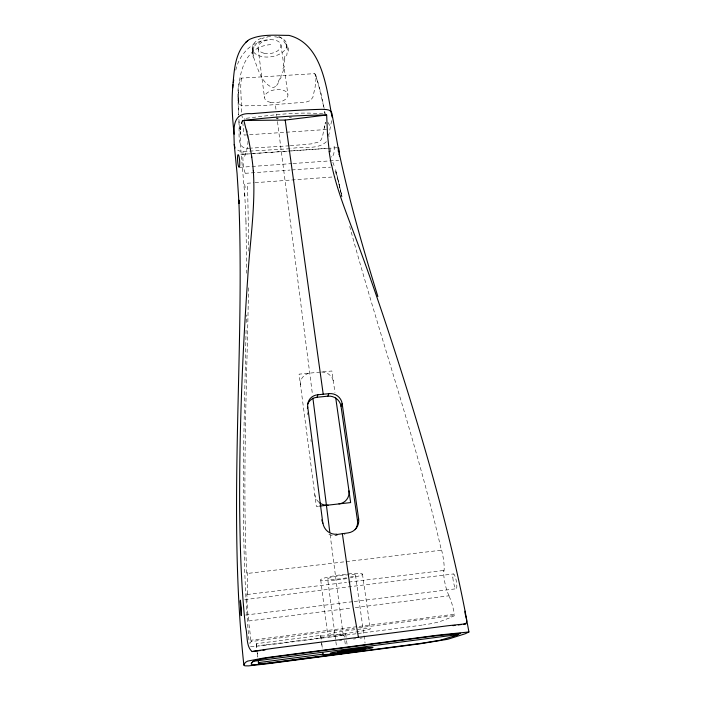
<?xml version="1.0" encoding="UTF-8"?>
<svg xmlns="http://www.w3.org/2000/svg" width="701" height="701" viewBox="0 0 701 701"><rect width="100%" height="100%" fill="white"/><g stroke="black" fill="none" stroke-linecap="round" stroke-linejoin="round"><path stroke-width="0.53" stroke-dasharray="3.5 2.63" d="M248.837 251.072L247.532 183.241L254.007 182.768M248.522 287.778C246.918 383.018 242.406 478.301 246.734 573.532L345.199 561.72M238.34 91.98L238.936 103.17L240.469 105.062L243.229 105.886L266.993 105.246L306.065 102.074L310.412 100.576L312.865 97.273L315.1 87.178L316.133 77.574L315.722 74.972L314.74 73.631L241.442 78.1C234.809 88.563 239.891 103.187 238.217 114.806M246.069 330.127C244.036 434.287 239.935 538.745 249.162 642.703M246.217 322.556L246.366 314.977M252.798 52.102L253.061 49.946M238.077 101.119L238.252 95.222M287.349 50.095L286.63 45.802A17.551 11.234 20.9 0 0 285.964 44.294M240.338 131.49L240.224 142.417L244.842 195.965L244.719 193.178L246.077 223.768M240.452 129.685C239.987 124.743 243.641 120.625 241.976 115.796M346.101 637.297L345.646 633.897A28.671 1.717 -7.8 0 1 320.716 635.395L256.461 643.649L256.619 645.025L258.66 645.455M287.112 52.864L286.691 55.905M241.442 78.1L240.907 83.472A162.86 137.659 15.6 0 0 240.697 87.774L241.81 114.175M325.15 123.998L325.36 122.561M290.31 145.738L311.305 143.889L318.894 141.961L321.119 139.814L322.451 136.783L325.404 122.263M331.626 120.677L328.909 134.557M324.44 128.09L324.852 125.794M252.886 50.849L254.042 47.247M284.247 67.226L284.44 66.49M283.642 69.425L281.811 75.156M235.773 70.153C239.321 54.012 252.833 39.738 270.095 39.72M281.154 76.935L280.304 79.02M249.749 643.614L251.203 641.564L354.373 628.35M242.564 120.598L241.004 124.831L240.224 133.786L238.594 115.875M254.691 46.029L257.346 42.472M328.927 534.302A12.452 12.127 57.7 0 0 335.858 535.538L335.963 535.38M326.351 141.698C317.387 150.391 302.105 145.861 290.968 148.665M275.589 86.398L273.758 87.432A4.048 3.838 21.3 0 1 272.812 87.607C261.096 83.296 257.758 67.962 253.622 57.456M265.732 644.824L269.105 644.438A84.497 5.284 -7.6 0 0 272.978 643.965L344.033 634.922L345.646 633.897M261.841 38.835L263.865 37.836A7.939 7.553 -80 0 1 264.286 37.688M244.053 119.24L245.017 118.732M251.203 641.564L251.089 640.232L454.809 614.172L455.045 615.452L449.972 617.739M449.341 618.002L440.088 621.55A74.14 4.372 -7.8 0 1 438.502 622.032L432.517 623.417A13.126 0.754 -8 0 1 429.731 623.916L423.465 624.889M246.191 118.294C271.734 115.104 298.381 111.336 323.95 113.974M266.529 37.223L267.186 37.127M422.168 625.073L419.61 625.432A63.029 3.785 -8 0 1 417.743 625.695A84.935 5.205 -8 0 1 414.545 626.133L358.062 633.511M359.981 638.225L362.163 637.919M355.994 633.783L271.147 644.596M358.614 627.807L455.045 615.452M248.759 620.963L350.106 608.231M355.319 607.574L449.052 595.797M270.761 44.619C236.964 46.949 237.288 90.035 238.515 114.868M245.595 615.057L353.102 601.633M354.189 601.502L456.263 588.752M339.503 640.758L341.659 640.495M353.523 639.023L355.652 638.769M247.05 594.536L346.557 582.347M348.599 582.102L443.742 570.448M244.719 599.627L453.424 573.953M346.206 561.597L441.376 550.189C416.359 440.736 379.127 334.666 349.694 226.423M335.858 535.538L337.269 535.38M344.314 534.556L345.023 534.469M318.499 506.21L316.353 506.455L299.09 374.159L331.888 370.987L334.964 392.56M264.812 644.929L262.349 645.192A8.605 0.508 -7.5 0 1 258.494 645.481M255.085 182.689L335.017 176.81M289.241 145.817L251.142 148.113M289.907 148.743L245.499 151.363L239.321 150.978L235.58 149.006M239.821 167.329L291.949 163.596M293.036 163.517L338.644 160.257M245.192 173.322L289.96 170.08M291.809 169.949L330.574 167.145M243.773 154.185L249.241 153.808M251.063 153.677L327.271 148.34M240.837 154.457L251.747 153.694M252.833 153.615L289.934 151.022M291.029 150.943L337.952 147.657M326.464 129.51L244.123 135.083L242.853 123.332M276.229 118.416L278.402 118.267M289.276 117.549L291.45 117.409M250.073 148.13C233.792 151.083 241.284 128.607 238.331 119.853M274.661 36.794L276.378 36.978A7.921 6.975 73.2 0 1 276.877 37.083L278.542 37.696M250.572 646.287L254.086 646.383A13.389 0.78 -7.5 0 0 256.443 646.226L265.451 645.279A76.987 4.758 -7.6 0 0 271.147 644.596M283.782 41.438L285.912 44.303M314.74 73.631L317.062 79.853A173.962 148.831 -0.5 0 1 318.07 82.963L323.818 107.2M286.174 44.794L287.34 48.833L286.648 43.874M315.853 75.349L321.365 94.521L324.519 110.267M341.518 194.808L341.948 196.552M341.299 193.94L337.172 176.652M335.604 169.563L341.922 196.385L335.937 170.983M253.324 56.15L253.122 55.169M324.694 111.284L325.571 116.366M328.646 134.496L329.006 136.625M324.642 112.002L324.905 113.597M362.461 574.101L370.286 628.797M280.935 44.829L287.883 94.276M355.495 575.092L365.055 643.071M346.566 640.705L347.179 645.262M344.033 634.922L344.331 637.165M344.778 640.53L345.383 645.025M343.245 635.421L330.101 534.486M307.318 412.696L307.581 414.668M310.867 439.615L311.13 441.63M321.356 519.283L321.636 521.413M350.149 577.125A14.073 1.542 -7.8 0 0 348.082 574.794A14.073 1.542 -7.8 0 0 327.656 578.824L335.726 640.53M335.867 641.608L336.576 647.014M258.117 48.658L264.505 97.535M277.482 121.536L312.515 394.926M320.725 580.042L327.7 634.615M276.842 116.515L277.158 119.004M320.716 635.395L321.312 640.066M321.75 643.579L322.346 648.276M320.699 635.719L322.267 648.153M276.536 114.07L276.737 115.7M275.949 109.303L275.397 104.721M242.528 120.642L242.748 122.438M252.956 54.1L252.421 49.613L252.868 53.372M256.461 643.649L257.083 649.547M257.451 653.104L257.828 656.662M256.321 644.201L256.873 649.424M256.978 650.475L257.661 657.109M245.955 221.008L246.708 273.259M278.306 36.899A17.367 10.305 -7.7 0 1 282.293 52.435A17.367 10.305 -7.7 0 1 255.585 53.942A17.367 10.305 -7.7 0 1 262.244 37.81M321.557 372.012A11.382 10.822 19.1 0 1 333.422 381.747M300.501 384.98A11.391 10.857 17.2 0 1 310.315 373.072M318.999 502.328A11.917 11.645 45.3 0 1 314.819 494.678M346.899 578.57A21.109 2.322 -7.8 0 1 321.058 579.324A21.109 2.322 -7.8 0 1 354.347 573.453A21.109 2.322 -7.8 0 1 350.78 577.887M346.46 577.852A14.073 1.542 -7.8 0 1 327.656 578.824M246.34 129.019A18.366 6.966 -81.9 0 1 244.5 156.551M245.184 172.875A12.758 2.05 86.7 0 1 243.194 163.464A12.758 2.05 86.7 0 1 243.142 151.004M244.596 184.153A18.62 1.674 81.8 0 1 245.394 188.771M247.164 572.165A22.458 1.507 88 0 1 247.19 596.726M248.741 620.455A15.457 0.99 86.2 0 1 247.339 607.022A15.457 0.99 86.2 0 1 246.945 593.572M248.986 624.538A23.229 0.911 84.3 0 1 250.888 640.583M449.087 596.341A22.686 4.188 80 0 1 454.441 614.348M449.026 595.552A15.098 2.909 78.5 0 1 443.68 570.29M441.595 550.005A21.95 4.784 77.3 0 1 444.013 571.21M335.096 171.035A18.384 1.455 74.8 0 1 337.242 177.379M334.079 165.532A12.618 1.691 78.9 0 1 332.887 162.299M331.538 157.12A12.618 1.691 78.9 0 1 331.398 156.498M330.557 152.091A12.618 1.691 78.9 0 1 329.82 146.211M334.149 146.229A18.2 4.355 79.2 0 1 331.915 156.209M327.954 122.412A18.2 4.355 79.2 0 1 330.092 126.811M338.504 154.711A6.291 0.456 86.3 0 1 338.452 153.992M253.289 57.421A17.937 7.737 71.2 0 1 252.982 56.054M253.254 55.23A8.719 2.918 72.9 0 1 252.903 52.233M252.378 50.06A17.525 11.619 -24.9 0 1 253.727 45.942M258.555 43.199A17.875 13.161 -23 0 1 262.726 40.001M267.116 36.916A16.868 6.554 -5.6 0 1 270.858 36.583M279.261 36.671A17.805 15.834 -21.3 0 1 284.326 41.087M288.207 47.808A8.552 2.173 -75.6 0 1 288.356 51.138M284.895 56.15A27.602 6.808 -79.5 0 1 284.404 58.91M284.834 58.998A43.094 14.292 -79.3 0 1 283.344 65.552M283.572 66.761A62.389 29.197 -81 0 1 282.976 68.908M281.39 74.893A66.981 50.744 87.8 0 1 280.742 76.654M279.638 78.661A41.35 36.899 69.2 0 1 278.174 81.912M278.393 82.587A16.325 15.264 53.7 0 1 275.703 86.512M264.058 53.241A11.575 6.87 -7.7 0 0 281.013 45.469A11.575 6.87 -7.7 0 0 263.453 41.324A11.575 6.87 -7.7 0 0 264.058 53.241M337.426 634.405A21.494 1.288 -7.8 0 0 370.277 628.911A21.494 1.288 -7.8 0 0 339.302 631.899A21.494 1.288 -7.8 0 0 337.426 634.405M452.864 577.782A7.536 1.498 79.5 0 0 456.193 588.77A7.536 1.498 79.5 0 0 455.457 577.51A7.536 1.498 79.5 0 0 452.864 577.782M270.604 102.39A11.812 6.475 -7.7 0 0 287.962 94.872A11.812 6.475 -7.7 0 0 270.122 91.148A11.812 6.475 -7.7 0 0 270.604 102.39"/><path stroke-width="1.05" d="M338.285 148.603L331.88 113.168C330.688 108.865 325.098 109.593 321.663 109.33C298.223 109.908 274.81 111.731 251.449 113.702C230.971 112.16 233.994 129.299 234.23 144.529L237.078 173.585L238.997 203.474L238.831 200.171C244.886 355.074 227.334 510.433 243.843 665.03L244.859 665.836L248.513 665.88L268.737 663.602L419.995 643.79L447.729 639.277L465.21 633.765L468.925 631.969L465.087 611.193C450.857 538.219 430.729 466.524 408.876 395.513C393.191 345.172 376.866 295.007 358.5 245.578C348.861 219.01 337.602 192.836 331.669 165.103M332.046 116.979C326.666 89.369 322.626 43.821 288.952 35.383C275.8 35.418 261.377 33.744 249.205 39.563C234.598 50.376 234.134 71.309 232.697 87.739M233.021 84.646C231.251 101.128 232.303 117.759 234.143 134.198M233.31 82.744L233.74 79.888M307.38 408.227L307.739 407.044L322.837 523.209M243.843 665.03L245.271 662.471L247.637 661.096L264.426 657.897L438.914 635.036L468.925 631.969M307.546 404.389A11.821 11.339 21.1 0 1 317.071 397.248L317.86 394.768L328.716 393.69A11.899 11.566 2.7 0 1 342.149 403.574L358.649 518.906L357.466 520.528A12.452 12.075 56.3 0 1 355.179 529.614M317.071 397.248L327.84 396.179L328.716 393.69M357.466 520.528L341.028 406.282L342.123 403.574M455.624 635.57L458.454 634.528L253.105 661.323L251.098 663.97L251.939 664.706L253.92 664.811L268.807 663.277L421.643 643.264L440.088 640.293L455.221 635.711M258.327 661.42C257.293 665.924 264.137 662.892 266.424 663.26M336.515 534.556L348.09 532.9A12.495 12.346 57.4 0 0 358.667 518.898M251.589 662.866L253.815 660.894L256.338 659.948L270.656 657.433L432.403 636.236L460.531 633.327L452.636 636.596M245.806 42.235L246.34 41.78M247.234 41.008L247.733 40.579M267.151 663.172L271.103 662.69A85.04 3.812 -7.6 0 0 274.985 662.208L346.443 652.929L348.099 652.123L347.941 650.975M251.825 157.059L248.741 140.165L243.869 120.467C271.287 117.058 299.029 115.174 326.657 115.008L327.516 134.776L329.277 151.609M463.738 624.205C470.038 624.056 464.132 614.479 465.087 611.193M452.934 625.66L455.089 625.371M458.331 624.933L461.573 624.495M258.459 662.611L323.091 654.164A28.846 1.236 -7.8 0 0 348.099 652.123M253.324 170.755C255.707 206.742 249.766 242.564 247.69 278.411C242.388 354.583 239.304 430.94 239.654 507.305C240.101 547.244 241.118 587.272 245.56 627.001C247.733 634.536 245.753 646.418 252.132 651.553L260.763 650.484M262.919 650.221L265.074 649.95M243.869 120.467L285.193 120.073L326.657 115.008M319.568 506.096L350.631 502.582L335.735 397.949M235.019 148.025L234.23 144.529M377.874 296.523C363.083 248.452 349.01 200.083 338.741 150.811M358.474 637.481L352.98 606.689L342.351 533.663M285.193 120.073L323.24 394.4M346.294 651.799L346.443 652.929M329.829 532.383L312.909 398.124M322.942 652.981L323.091 654.164M328.094 505.132A11.917 11.645 45.3 0 1 319.7 502.88M348.967 490.866A11.917 11.593 45.6 0 1 338.96 503.905M465.902 623.908A15.641 0.815 -8 0 0 464.115 623.995L448.57 625.669A105.86 5.126 -7.9 0 0 446.046 625.984L275.397 648.039A100.182 4.96 -7.6 0 0 270.84 648.662L254.735 651.063A15.983 0.85 -7.5 0 0 252.132 651.553M331.503 165.112A264.812 215.146 24.4 0 1 329.137 151.6M251.747 157.077A291.756 243.694 -13.1 0 1 253.271 170.764M338.32 151.372A6.291 0.456 86.3 0 1 338.714 148.13A6.291 0.456 86.3 0 1 339.486 156.472M336.734 534.206A12.592 11.97 58.2 0 1 322.916 523.007M307.713 407.044A11.935 11.251 38.6 0 1 317.868 394.786M327.84 396.179A11.812 11.304 23.2 0 1 341.028 406.282M240.215 601.922L241.249 615.601L241.284 607.872L240.39 600.161L240.215 601.922M343.823 652.009A14.414 0.622 -7.8 0 0 365.808 648.521A14.414 0.622 -7.8 0 0 344.988 650.773A14.414 0.622 -7.8 0 0 343.823 652.009M340.809 652.692A21.626 0.929 -7.8 0 0 372.967 647.505A21.626 0.929 -7.8 0 0 340.835 651.071A21.626 0.929 -7.8 0 0 340.809 652.692M237.516 157.813A6.37 1.016 85.5 0 0 239.137 167.311A6.37 1.016 85.5 0 0 239.278 157.76A6.37 1.016 85.5 0 0 237.516 157.813"/></g></svg>
